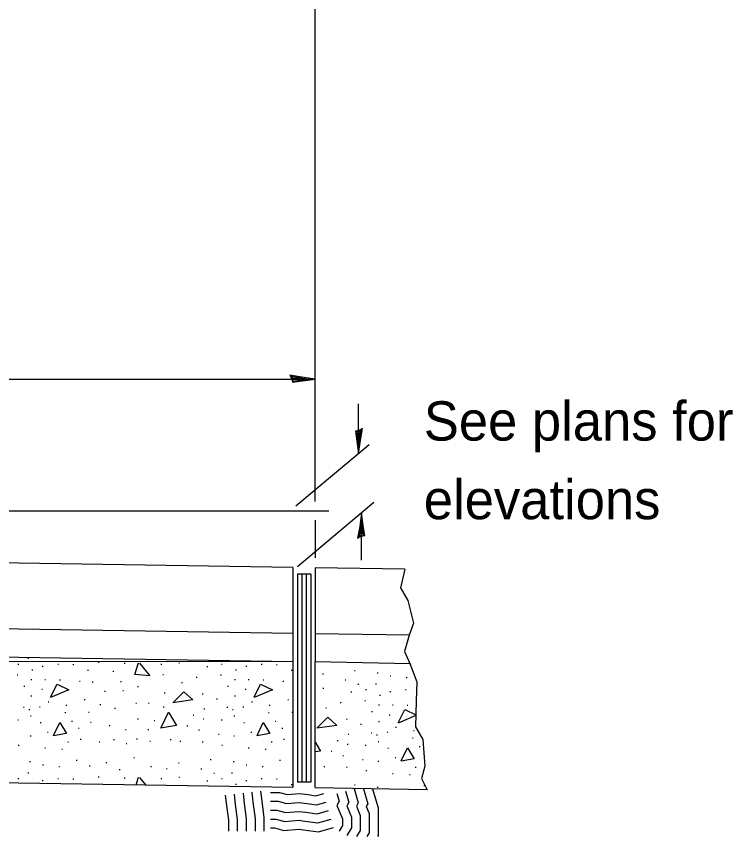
# Model space of a CAD drawing. Extents: x 0 to 2.83, y 0 to 1.83.
# Drawn here: x 1.4 to 1.6126, y 0.444 to 0.6875 of the extents above; entities that cross this region are included whole.
import ezdxf

# ---------------------------------------------------------------- set-up
doc = ezdxf.new("R2010")
doc.units = 0
for name, color, linetype in [('RD_Pr_Roadway_Dimensions', 7, 'Continuous'), ('SH_General_Details', 7, 'Continuous'), ('STG_Traffic_Control', 7, 'Continuous')]:
    doc.layers.add(name, color=color, linetype=linetype)

msp = doc.modelspace()

# ---------------------------------------------------------------- linework, layer by layer
at = {"layer": 'RD_Pr_Roadway_Dimensions'}
msp.add_line((1.48868, 0.57983), (1.48868, 0.81973), dxfattribs=at)
at = {"layer": 'SH_General_Details'}
for p, q in [((1.08286, 0.57983), (1.48868, 0.57983)), ((1.48868, 0.5435), (1.48868, 0.57983)), ((1.50154, 0.55764), (1.50154, 0.5725)), ((1.50154, 0.55764), (1.50154, 0.56424)), ((1.48296, 0.54216), (1.50465, 0.56038)), ((1.48336, 0.52421), (1.50604, 0.54327)), ((1.48203, 0.52387), (0.43421, 0.5407)), ((1.08286, 0.5407), (1.49267, 0.5407)), ((1.50244, 0.52606), (1.50244, 0.54012)), ((1.48868, 0.53791), (1.48868, 0.52673)), ((1.48203, 0.52387), (1.48203, 0.49592)), ((1.51529, 0.52337), (1.48868, 0.52382)), ((1.48868, 0.52382), (1.48868, 0.49592)), ((1.48336, 0.52192), (1.48336, 0.46009)), ((1.48735, 0.52192), (1.48336, 0.52192)), ((1.48469, 0.52192), (1.48469, 0.46009)), ((1.48602, 0.52192), (1.48602, 0.46009)), ((1.48735, 0.52192), (1.48735, 0.46009)), ((1.48203, 0.5043), (0.43421, 0.52113)), ((1.51653, 0.50375), (1.48868, 0.50419)), ((1.08552, 0.5023), (1.48203, 0.49592)), ((1.4034, 0.49691), (1.40367, 0.49691)), ((1.48203, 0.49592), (1.08635, 0.49576)), ((1.40039, 0.49521), (1.40066, 0.49521)), ((1.40764, 0.49459), (1.4079, 0.49459)), ((1.41224, 0.49521), (1.4125, 0.49521)), ((1.41672, 0.4951), (1.41698, 0.4951)), ((1.42421, 0.49572), (1.42448, 0.49572)), ((1.43199, 0.49544), (1.43225, 0.49544)), ((1.44288, 0.49521), (1.44315, 0.49521)), ((1.44816, 0.49555), (1.44842, 0.49555)), ((1.4565, 0.49453), (1.45677, 0.49453)), ((1.46082, 0.49521), (1.46108, 0.49521)), ((1.46806, 0.49459), (1.46832, 0.49459)), ((1.47266, 0.49521), (1.47292, 0.49521)), ((1.47714, 0.4951), (1.47741, 0.4951)), ((1.48203, 0.49592), (1.48203, 0.45853)), ((1.48868, 0.45853), (1.48868, 0.49592)), ((1.48868, 0.49592), (1.51675, 0.49542)), ((1.40017, 0.49198), (1.40043, 0.49198)), ((1.40457, 0.49351), (1.40484, 0.49351)), ((1.42109, 0.49339), (1.42135, 0.49339)), ((1.42858, 0.49305), (1.42884, 0.49305)), ((1.44339, 0.49215), (1.44366, 0.49215)), ((1.46059, 0.49198), (1.46085, 0.49198)), ((1.465, 0.49351), (1.46526, 0.49351)), ((1.48151, 0.49339), (1.48178, 0.49339)), ((1.49081, 0.49226), (1.49108, 0.49226)), ((1.50029, 0.49333), (1.50056, 0.49333)), ((1.50708, 0.49265), (1.50735, 0.49265)), ((1.40429, 0.49067), (1.40456, 0.49067)), ((1.40838, 0.49067), (1.40864, 0.49067)), ((1.41275, 0.49056), (1.41301, 0.49056)), ((1.41865, 0.4901), (1.41891, 0.4901)), ((1.42245, 0.48993), (1.42272, 0.48993)), ((1.43085, 0.48999), (1.43111, 0.48999)), ((1.44901, 0.48976), (1.44927, 0.48976)), ((1.45332, 0.49135), (1.45359, 0.49135)), ((1.46471, 0.49067), (1.46498, 0.49067)), ((1.4688, 0.49067), (1.46906, 0.49067)), ((1.47317, 0.49056), (1.47343, 0.49056)), ((1.47907, 0.4901), (1.47934, 0.4901)), ((1.49751, 0.4905), (1.49778, 0.4905)), ((1.51089, 0.49174), (1.51115, 0.49174)), ((1.51571, 0.49118), (1.51597, 0.49118)), ((1.40221, 0.48863), (1.40247, 0.48863)), ((1.40747, 0.48772), (1.40773, 0.48772)), ((1.42614, 0.48715), (1.42641, 0.48715)), ((1.43153, 0.48738), (1.4318, 0.48738)), ((1.4359, 0.48851), (1.43617, 0.48851)), ((1.46263, 0.48863), (1.4629, 0.48863)), ((1.46789, 0.48772), (1.46816, 0.48772)), ((1.49093, 0.488), (1.49119, 0.488)), ((1.50131, 0.48925), (1.50158, 0.48925)), ((1.50358, 0.48766), (1.50385, 0.48766)), ((1.50659, 0.48936), (1.50686, 0.48936)), ((1.51543, 0.48766), (1.51569, 0.48766)), ((1.40429, 0.48573), (1.40456, 0.48573)), ((1.42007, 0.48465), (1.42033, 0.48465)), ((1.44385, 0.4867), (1.44411, 0.4867)), ((1.45514, 0.48636), (1.45541, 0.48636)), ((1.4594, 0.48488), (1.45966, 0.48488)), ((1.46471, 0.48573), (1.46498, 0.48573)), ((1.48049, 0.48465), (1.48075, 0.48465)), ((1.49927, 0.48698), (1.49954, 0.48698)), ((1.50776, 0.48595), (1.50803, 0.48595)), ((1.51083, 0.48703), (1.51109, 0.48703)), ((1.40204, 0.48239), (1.4023, 0.48239)), ((1.40679, 0.4825), (1.40705, 0.4825)), ((1.40934, 0.48397), (1.40961, 0.48397)), ((1.41462, 0.48301), (1.41488, 0.48301)), ((1.42472, 0.48318), (1.42499, 0.48318)), ((1.43539, 0.48363), (1.43565, 0.48363)), ((1.43914, 0.48363), (1.4394, 0.48363)), ((1.44356, 0.4825), (1.44383, 0.4825)), ((1.46246, 0.48239), (1.46273, 0.48239)), ((1.46721, 0.4825), (1.46747, 0.4825)), ((1.46976, 0.48397), (1.47003, 0.48397)), ((1.47504, 0.48301), (1.4753, 0.48301)), ((1.49178, 0.48221), (1.49204, 0.48221)), ((1.49609, 0.4838), (1.49636, 0.4838)), ((1.50336, 0.48442), (1.50362, 0.48442)), ((1.50748, 0.48312), (1.50774, 0.48312)), ((1.51157, 0.48312), (1.51183, 0.48312)), ((1.51594, 0.483), (1.5162, 0.483)), ((1.40367, 0.4817), (1.40393, 0.4817)), ((1.40412, 0.4798), (1.40438, 0.4798)), ((1.41434, 0.48082), (1.4146, 0.48082)), ((1.42132, 0.48091), (1.42158, 0.48091)), ((1.42909, 0.4821), (1.42936, 0.4821)), ((1.45242, 0.48002), (1.45268, 0.48002)), ((1.45565, 0.48193), (1.45592, 0.48193)), ((1.46409, 0.4817), (1.46435, 0.4817)), ((1.46454, 0.4798), (1.46481, 0.4798)), ((1.47476, 0.48082), (1.47502, 0.48082)), ((1.48174, 0.48091), (1.482, 0.48091)), ((1.5054, 0.48108), (1.50566, 0.48108)), ((1.51066, 0.48017), (1.51092, 0.48017)), ((1.40034, 0.47866), (1.4006, 0.47866)), ((1.40702, 0.47781), (1.40728, 0.47781)), ((1.41632, 0.47826), (1.41659, 0.47826)), ((1.42194, 0.47798), (1.4222, 0.47798)), ((1.4359, 0.47894), (1.43616, 0.47894)), ((1.44084, 0.47849), (1.4411, 0.47849)), ((1.45537, 0.47894), (1.45563, 0.47894)), ((1.46076, 0.47866), (1.46102, 0.47866)), ((1.46744, 0.47781), (1.4677, 0.47781)), ((1.47674, 0.47826), (1.47701, 0.47826)), ((1.49791, 0.47881), (1.49817, 0.47881)), ((1.50748, 0.47818), (1.50774, 0.47818)), ((1.40917, 0.47503), (1.40943, 0.47503)), ((1.41837, 0.47622), (1.41863, 0.47622)), ((1.4275, 0.47701), (1.42777, 0.47701)), ((1.43233, 0.47577), (1.43259, 0.47577)), ((1.43902, 0.47577), (1.43929, 0.47577)), ((1.4506, 0.4769), (1.45086, 0.4769)), ((1.45406, 0.47565), (1.45433, 0.47565)), ((1.46959, 0.47503), (1.46986, 0.47503)), ((1.47879, 0.47622), (1.47905, 0.47622)), ((1.50216, 0.47733), (1.50243, 0.47733)), ((1.50998, 0.47495), (1.51024, 0.47495)), ((1.51253, 0.47642), (1.5128, 0.47642)), ((1.51781, 0.47546), (1.51807, 0.47546)), ((1.40406, 0.47389), (1.40433, 0.47389)), ((1.41888, 0.47293), (1.41914, 0.47293)), ((1.42881, 0.47281), (1.42907, 0.47281)), ((1.43562, 0.47304), (1.43588, 0.47304)), ((1.44561, 0.47281), (1.44587, 0.47281)), ((1.45991, 0.4744), (1.46017, 0.4744)), ((1.46449, 0.47389), (1.46475, 0.47389)), ((1.4793, 0.47293), (1.47956, 0.47293)), ((1.49518, 0.47247), (1.49545, 0.47247)), ((1.49842, 0.47438), (1.49868, 0.47438)), ((1.50523, 0.47483), (1.50549, 0.47483)), ((1.50686, 0.47415), (1.50712, 0.47415)), ((1.51752, 0.47326), (1.51779, 0.47326)), ((1.40051, 0.47117), (1.40077, 0.47117)), ((1.40838, 0.47032), (1.40864, 0.47032)), ((1.41519, 0.47213), (1.41545, 0.47213)), ((1.42449, 0.47213), (1.42476, 0.47213)), ((1.4325, 0.47157), (1.43276, 0.47157)), ((1.43953, 0.4723), (1.4398, 0.4723)), ((1.4485, 0.47236), (1.44876, 0.47236)), ((1.45514, 0.47213), (1.4554, 0.47213)), ((1.46093, 0.47117), (1.46119, 0.47117)), ((1.4688, 0.47032), (1.46906, 0.47032)), ((1.47561, 0.47213), (1.47587, 0.47213)), ((1.49814, 0.47139), (1.4984, 0.47139)), ((1.50353, 0.47111), (1.50379, 0.47111)), ((1.50731, 0.47224), (1.50757, 0.47224)), ((1.51021, 0.47025), (1.51047, 0.47025)), ((1.51951, 0.47071), (1.51978, 0.47071)), ((1.41343, 0.46998), (1.41369, 0.46998)), ((1.47385, 0.46998), (1.47411, 0.46998)), ((1.49337, 0.46935), (1.49363, 0.46935)), ((1.49683, 0.4681), (1.49709, 0.4681)), ((1.40389, 0.46623), (1.40416, 0.46623)), ((1.4077, 0.46532), (1.40796, 0.46532)), ((1.41768, 0.46669), (1.41795, 0.46669)), ((1.42654, 0.466), (1.4268, 0.466)), ((1.43477, 0.46742), (1.43503, 0.46742)), ((1.44805, 0.46583), (1.44831, 0.46583)), ((1.45752, 0.46691), (1.45779, 0.46691)), ((1.46432, 0.46623), (1.46458, 0.46623)), ((1.46812, 0.46532), (1.46838, 0.46532)), ((1.47811, 0.46669), (1.47837, 0.46669)), ((1.50267, 0.46685), (1.50294, 0.46685)), ((1.50725, 0.46634), (1.50752, 0.46634)), ((1.51236, 0.46747), (1.51262, 0.46747)), ((1.48203, 0.45858), (1.11346, 0.4644)), ((1.4034, 0.46294), (1.40367, 0.46294)), ((1.41252, 0.46476), (1.41278, 0.46476)), ((1.4216, 0.46498), (1.42187, 0.46498)), ((1.43045, 0.46385), (1.43072, 0.46385)), ((1.43976, 0.46476), (1.44002, 0.46476)), ((1.44447, 0.46419), (1.44474, 0.46419)), ((1.45474, 0.46407), (1.45501, 0.46407)), ((1.45855, 0.46283), (1.45881, 0.46283)), ((1.46382, 0.46294), (1.46409, 0.46294)), ((1.47294, 0.46476), (1.47321, 0.46476)), ((1.49127, 0.46481), (1.49153, 0.46481)), ((1.49791, 0.46458), (1.49817, 0.46458)), ((1.5037, 0.46362), (1.50396, 0.46362)), ((1.51157, 0.46276), (1.51183, 0.46276)), ((1.51838, 0.46458), (1.51864, 0.46458)), ((1.40039, 0.46124), (1.40066, 0.46124)), ((1.40764, 0.46061), (1.4079, 0.46061)), ((1.41224, 0.46124), (1.4125, 0.46124)), ((1.41672, 0.46112), (1.41698, 0.46112)), ((1.42421, 0.46175), (1.42448, 0.46175)), ((1.43199, 0.46146), (1.43225, 0.46146)), ((1.44288, 0.46124), (1.44315, 0.46124)), ((1.44816, 0.46158), (1.44842, 0.46158)), ((1.4565, 0.46056), (1.45677, 0.46056)), ((1.46082, 0.46124), (1.46108, 0.46124)), ((1.46806, 0.46061), (1.46832, 0.46061)), ((1.47266, 0.46124), (1.47292, 0.46124)), ((1.47714, 0.46112), (1.47741, 0.46112)), ((1.51662, 0.46242), (1.51688, 0.46242)), ((1.465, 0.45953), (1.46526, 0.45953)), ((1.48151, 0.45942), (1.48178, 0.45942)), ((1.48735, 0.46009), (1.48336, 0.46009)), ((1.52194, 0.45791), (1.48868, 0.45841)), ((1.50029, 0.45936), (1.50056, 0.45936)), ((1.50708, 0.45868), (1.50735, 0.45868)), ((1.52087, 0.45913), (1.52114, 0.45913))]:
    msp.add_line(p, q, dxfattribs=at)
for points in [[(1.51529, 0.52337), (1.51403, 0.51784), (1.51615, 0.51409), (1.51788, 0.50739), (1.51655, 0.50381), (1.51516, 0.49889), (1.51675, 0.49542)], [(1.43649, 0.49552), (1.4396, 0.49175), (1.43511, 0.49208), (1.43623, 0.49558)], [(1.51675, 0.49542), (1.51888, 0.48994), (1.51868, 0.48424), (1.51848, 0.47658), (1.52061, 0.47284), (1.52121, 0.46484), (1.52021, 0.46126), (1.52194, 0.45791)], [(1.41012, 0.48534), (1.41204, 0.48924), (1.41554, 0.48759), (1.41008, 0.48526)], [(1.47054, 0.48534), (1.47246, 0.48924), (1.47596, 0.48759), (1.4705, 0.48526)], [(1.44647, 0.48382), (1.44965, 0.48699), (1.45229, 0.48455), (1.44642, 0.48369)], [(1.44297, 0.47635), (1.44509, 0.48091), (1.44747, 0.47694), (1.44271, 0.47615)], [(1.51857, 0.47997), (1.51327, 0.4777)], [(1.51331, 0.47779), (1.51523, 0.48169)], [(1.51523, 0.48169), (1.51857, 0.48011)], [(1.41098, 0.47403), (1.41283, 0.47787), (1.41482, 0.47463), (1.41095, 0.4739)], [(1.4714, 0.47403), (1.47325, 0.47787), (1.47524, 0.47463), (1.47137, 0.4739)], [(1.48924, 0.47627), (1.49241, 0.47944), (1.49506, 0.47699), (1.48919, 0.47613)], [(1.48868, 0.47198), (1.49023, 0.46939)], [(1.51417, 0.46648), (1.51602, 0.47032), (1.518, 0.46708), (1.51414, 0.46635)], [(1.49023, 0.46939), (1.48868, 0.46913)], [(1.48202, 0.46498), (1.48203, 0.46498)], [(1.43549, 0.45932), (1.43623, 0.46161)], [(1.43649, 0.46154), (1.43837, 0.45927)], [(1.50021, 0.45823), (1.50143, 0.45396), (1.50093, 0.45297), (1.50205, 0.45028), (1.50205, 0.4458), (1.50096, 0.44398)], [(1.50297, 0.4582), (1.50425, 0.45369), (1.50384, 0.45287), (1.50469, 0.45081), (1.50469, 0.44506), (1.50404, 0.44398)], [(1.50572, 0.45816), (1.50733, 0.45252), (1.50733, 0.44433), (1.50712, 0.44398)], [(1.46198, 0.45627), (1.46232, 0.4532), (1.4629, 0.44886), (1.4629, 0.44562)], [(1.4646, 0.45656), (1.46494, 0.45352), (1.46554, 0.44903), (1.46554, 0.44562)], [(1.46723, 0.45685), (1.46756, 0.45384), (1.46818, 0.44921), (1.46818, 0.44562)], [(1.46985, 0.45715), (1.47018, 0.45416), (1.47082, 0.44938), (1.47082, 0.44562)], [(1.47247, 0.45744), (1.4728, 0.45448), (1.47346, 0.44956), (1.47346, 0.44562)], [(1.47543, 0.45711), (1.47806, 0.45711), (1.48035, 0.45645), (1.48397, 0.45678), (1.48659, 0.45645), (1.48889, 0.45612), (1.49119, 0.45678)], [(1.49513, 0.45678), (1.49579, 0.45448), (1.49513, 0.45317), (1.49677, 0.44923), (1.49677, 0.44726), (1.49579, 0.44562)], [(1.49767, 0.45751), (1.49861, 0.45422), (1.49803, 0.45307), (1.49941, 0.44976), (1.49941, 0.44653), (1.49805, 0.44426)], [(1.47543, 0.45447), (1.47769, 0.45447), (1.4801, 0.45378), (1.48392, 0.45413), (1.48624, 0.45384), (1.48907, 0.45343), (1.49192, 0.45424)], [(1.47543, 0.45183), (1.47732, 0.45183), (1.47985, 0.45111), (1.48388, 0.45147), (1.48589, 0.45122), (1.48926, 0.45074), (1.49264, 0.45171)], [(1.47543, 0.44919), (1.47695, 0.44919), (1.4796, 0.44843), (1.48383, 0.44882), (1.48554, 0.4486), (1.48944, 0.44804), (1.49337, 0.44917)], [(1.47543, 0.44655), (1.47658, 0.44655), (1.47935, 0.44576), (1.48379, 0.44616), (1.48519, 0.44599), (1.48963, 0.44535), (1.49409, 0.44663)]]:
    msp.add_lwpolyline(points, dxfattribs=at)
at = {"layer": 'STG_Traffic_Control'}
for points in [[(1.48174, 0.57994), (1.48197, 0.5789), (1.4849, 0.57935), (1.48868, 0.57984), (1.48465, 0.58039), (1.48112, 0.58101), (1.48174, 0.57994), (1.48205, 0.57925), (1.48614, 0.57984), (1.48167, 0.58062), (1.48233, 0.57974), (1.48421, 0.57986), (1.4824, 0.58014)], [(1.50164, 0.56458), (1.50061, 0.56435), (1.50106, 0.56142), (1.50154, 0.55764), (1.50209, 0.56167), (1.50272, 0.5652), (1.50164, 0.56458), (1.50096, 0.56427), (1.50155, 0.56018), (1.50233, 0.56466), (1.50145, 0.56399), (1.50157, 0.56211), (1.50185, 0.56392)], [(1.50234, 0.53317), (1.50337, 0.53341), (1.50292, 0.53634), (1.50244, 0.54012), (1.50188, 0.53609), (1.50126, 0.53256), (1.50234, 0.53317), (1.50302, 0.53349), (1.50243, 0.53758), (1.50165, 0.5331), (1.50253, 0.53377), (1.50241, 0.53565), (1.50213, 0.53384)]]:
    msp.add_lwpolyline(points, dxfattribs=at)

# ---------------------------------------------------------------- texts
at = {"layer": 'SH_General_Details'}
for s, height, p in [('See plans for', 0.0116667, (1.5209, 0.56156)), ('elevations', 0.011667, (1.5209, 0.53822))]:
    msp.add_text(s, height=height, dxfattribs=at).set_placement(p)

doc.saveas('drawing.dxf')
